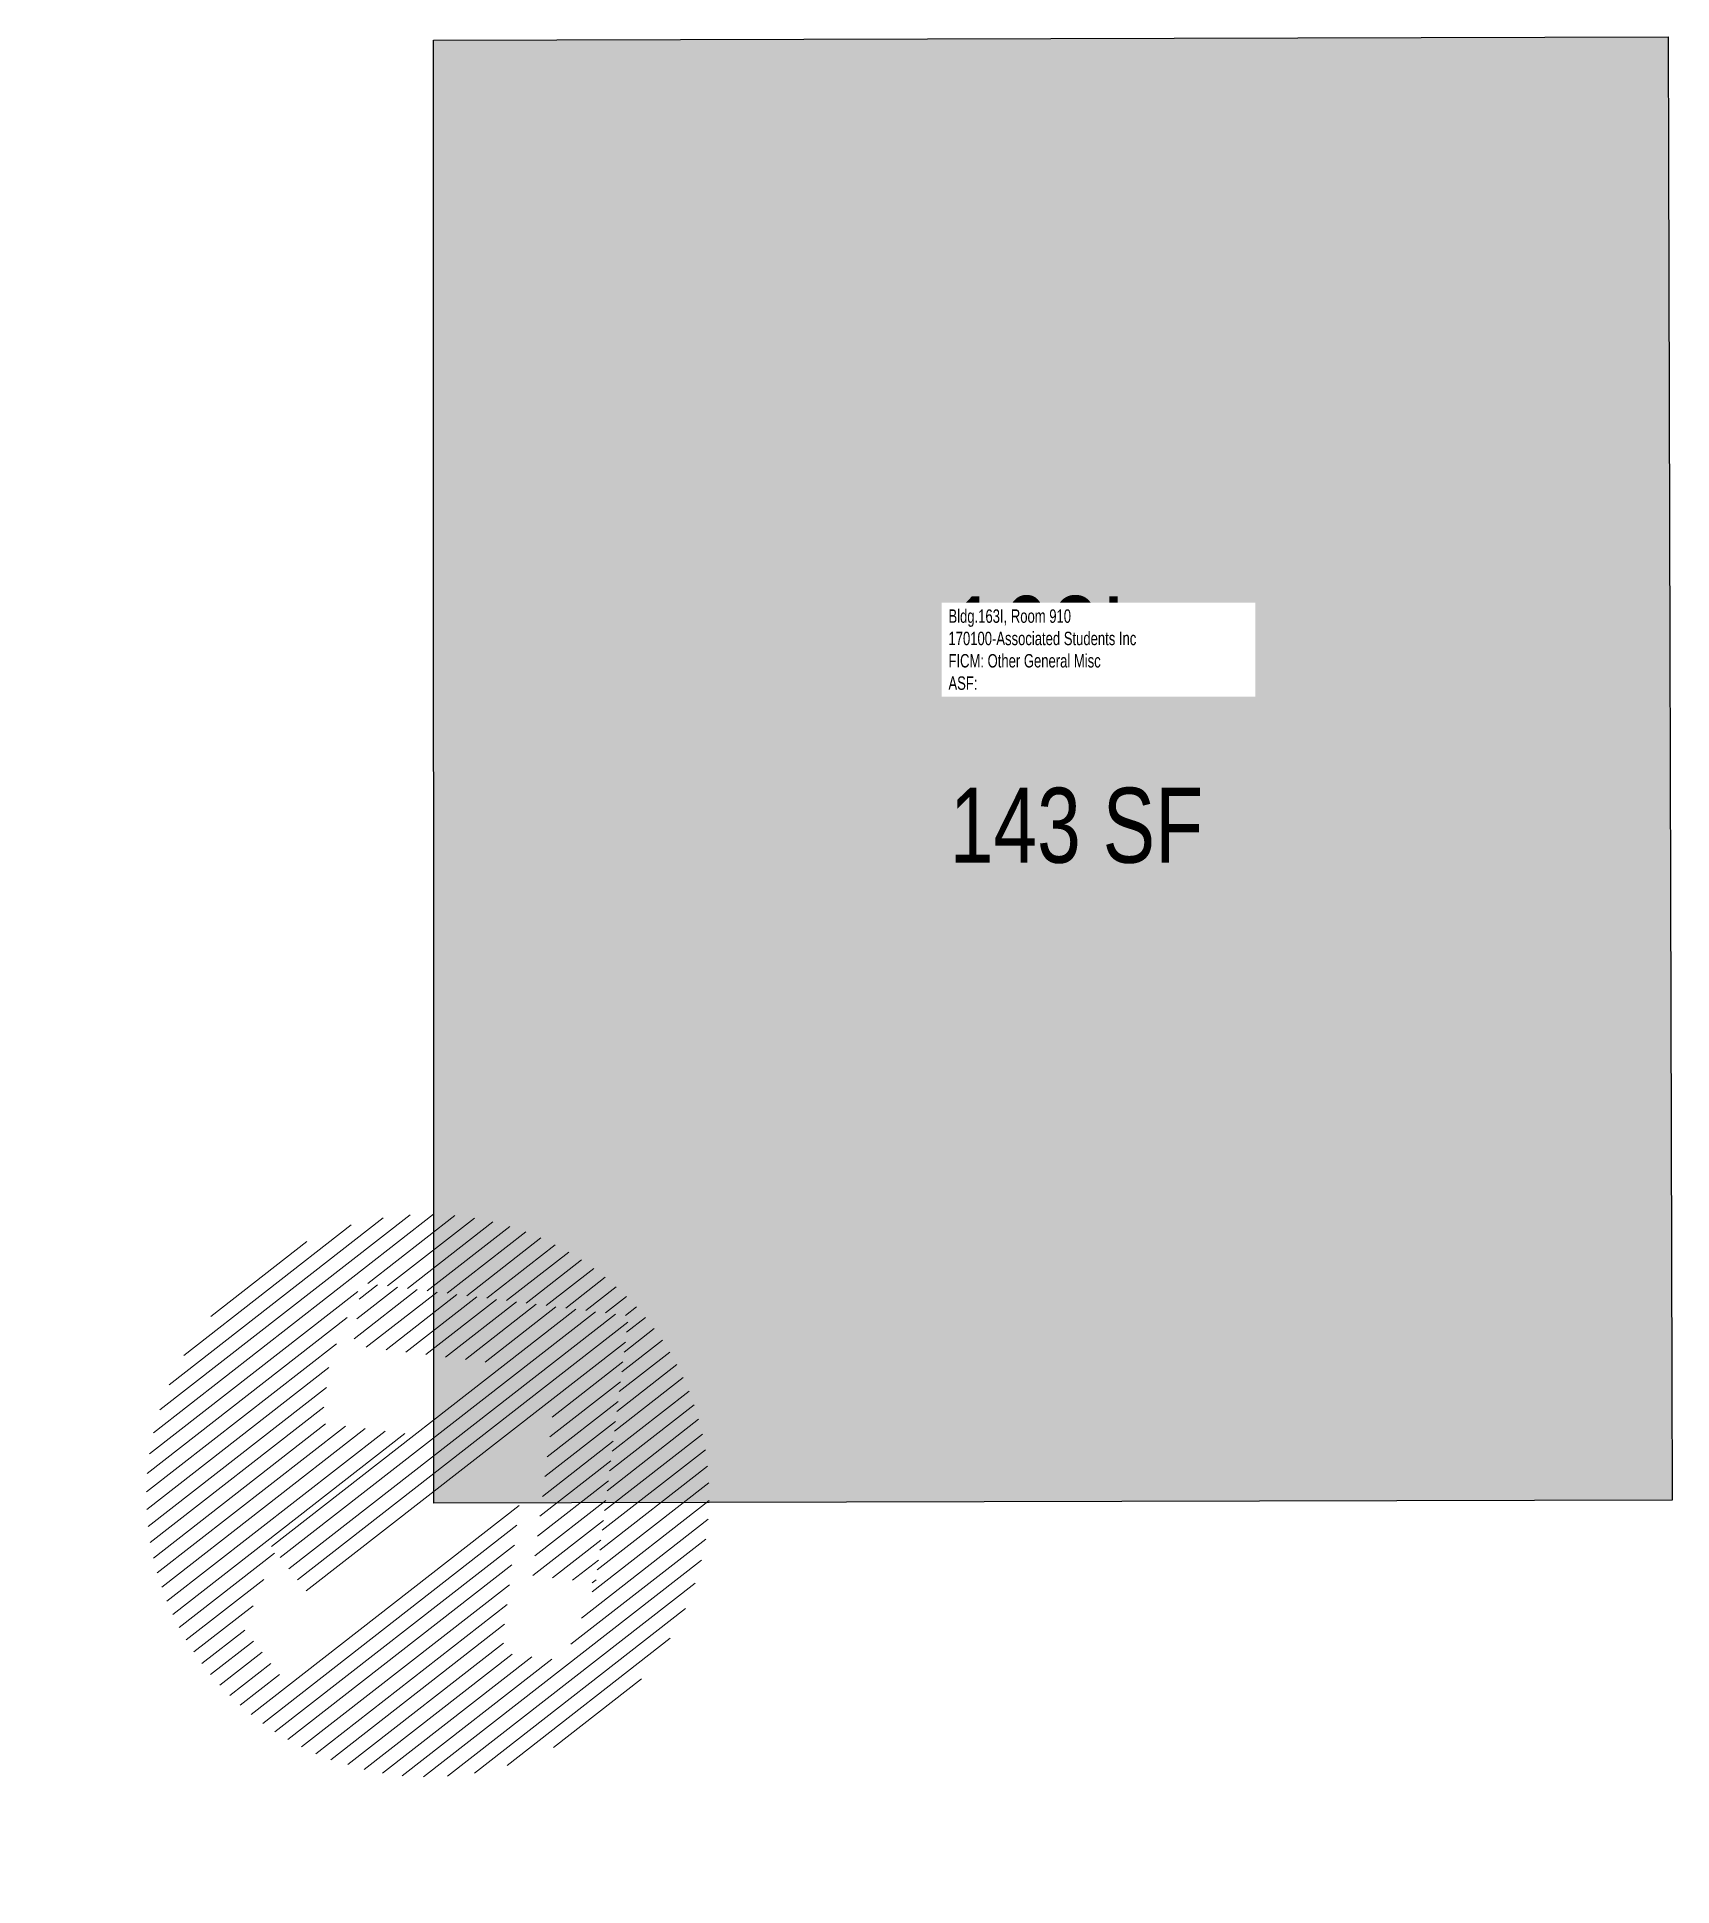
# Model space of a CAD drawing. Header units: inches. Extents: x -42 to 132, y -41 to 156.
import ezdxf
from ezdxf.enums import TextEntityAlignment as Align

# ---------------------------------------------------------------- set-up
doc = ezdxf.new("R2010")
doc.units = ezdxf.units.IN
doc.header["$MEASUREMENT"] = 0
for name, color, linetype in [('A-IDEN-RNUM', 7, 'Continuous'), ('A-IDEN-SNUM', 4, 'Continuous'), ('A-IDEN-VNUM', 4, 'Continuous'), ('A-WALL', 5, 'Continuous'), ('AREA-TEXT', 3, 'Continuous'), ('Rooms-Category-Color', 7, 'Continuous'), ('Rooms-College-Color', 7, 'Continuous'), ('Rooms-Department-Color', 7, 'Continuous'), ('Rooms-Division-Color', 7, 'Continuous'), ('Rooms-Information', 7, 'Continuous')]:
    doc.layers.add(name, color=color, linetype=linetype)
doc.styles.add('AREA', font='arial.ttf', dxfattribs={"width": 0.75, "height": 60})
doc.styles.add('ID', font='ARIALN.TTF', dxfattribs={"width": 0.85, "height": 0.25})
doc.styles.add('ROOMSNUMBER', font='TXT.SHX', dxfattribs={"height": 1})

# ---------------------------------------------------------------- blocks, each defined once
blk = doc.blocks.new('North Large')
at = {"color": 42, "linetype": 'ByBlock', "lineweight": 15, "true_color": 0xe08e00}
for p, q in [((-0.0594, 0.3365), (-0.0594, 0.372)), ((-0.0406, 0.3553), (-0.0406, 0.3739)), ((-0.0218, 0.3428), (-0.0218, 0.3748)), ((-0.003, 0.324), (-0.003, 0.3748)), ((0.0158, 0.3052), (0.0158, 0.3738)), ((0.0346, 0.2864), (0.0346, 0.3719)), ((-0.1535, 0.2424), (-0.1535, 0.3477)), ((-0.1347, 0.2612), (-0.1347, 0.3547)), ((-0.1159, 0.28), (-0.1159, 0.3606)), ((-0.0971, 0.2988), (-0.0971, 0.3654)), ((-0.0782, 0.3177), (-0.0782, 0.3692)), ((-0.0501, -0.2059), (-0.0501, 0.3458)), ((-0.0312, -0.2059), (-0.0312, 0.3523)), ((0.0534, 0.2676), (0.0534, 0.369)), ((0.0723, 0.2488), (0.0723, 0.3651)), ((0.0911, 0.23), (0.0911, 0.3602)), ((0.1099, 0.2111), (0.1099, 0.3542)), ((0.1287, 0.1923), (0.1287, 0.3471)), ((-0.1911, 0.2048), (-0.1911, 0.33)), ((-0.1723, 0.2236), (-0.1723, 0.3395)), ((-0.0689, -0.2059), (-0.0689, 0.327)), ((-0.0124, -0.2059), (-0.0124, 0.3334)), ((0.1475, 0.1735), (0.1475, 0.3388)), ((0.1663, 0.1547), (0.1663, 0.3292)), ((-0.2287, 0.1672), (-0.2287, 0.3067)), ((-0.2099, 0.186), (-0.2099, 0.3191)), ((-0.0877, -0.2059), (-0.0877, 0.3082)), ((0.0064, 0.1949), (0.0064, 0.3146)), ((0.0252, 0.1761), (0.0252, 0.2958)), ((0.1851, 0.1359), (0.1851, 0.3182)), ((0.2039, 0.1171), (0.2039, 0.3057)), ((-0.2664, 0.1295), (-0.2664, 0.2765)), ((-0.2475, 0.1483), (-0.2475, 0.2926)), ((-0.1065, 0.1697), (-0.1065, 0.2894)), ((0.044, 0.1573), (0.044, 0.277)), ((0.2227, 0.0937), (0.2227, 0.2915)), ((0.2416, 0.061), (0.2416, 0.2752)), ((-0.2852, 0.1107), (-0.2852, 0.258)), ((-0.1441, 0.1321), (-0.1441, 0.2518)), ((-0.1253, 0.1509), (-0.1253, 0.2706)), ((0.0628, 0.1385), (0.0628, 0.2582)), ((0.2604, 0.0283), (0.2604, 0.2565)), ((-0.304, -0.2368), (-0.304, 0.2366)), ((-0.1629, 0.1133), (-0.1629, 0.233)), ((0.0816, 0.1197), (0.0816, 0.2394)), ((0.2792, -0.235), (0.2792, 0.2348)), ((-0.3228, -0.2116), (-0.3228, 0.2114)), ((-0.1817, 0.0944), (-0.1817, 0.2142)), ((0.1004, 0.1009), (0.1004, 0.2206)), ((0.1193, 0.0821), (0.1193, 0.2018)), ((0.298, -0.2095), (0.298, 0.2093)), ((-0.3416, -0.181), (-0.3416, 0.1808)), ((-0.2194, 0.0568), (-0.2194, 0.1765)), ((-0.2005, 0.0756), (-0.2005, 0.1953)), ((0.1381, 0.0632), (0.1381, 0.183)), ((0.3168, -0.1783), (0.3168, 0.1782)), ((-0.2382, 0.0513), (-0.2382, 0.1577)), ((0.1569, 0.0449), (0.1569, 0.1641)), ((-0.3604, -0.1415), (-0.3604, 0.1414)), ((-0.257, 0.0701), (-0.257, 0.1389)), ((0.1757, 0.0637), (0.1757, 0.1453)), ((0.1945, 0.0825), (0.1945, 0.1265)), ((0.3356, -0.138), (0.3356, 0.1378)), ((-0.2758, 0.0889), (-0.2758, 0.1201)), ((0.2133, 0.1013), (0.2133, 0.1077)), ((-0.3792, -0.0813), (-0.3792, 0.0811)), ((-0.2852, -0.2582), (-0.2852, 0.0937)), ((0.0723, -0.3652), (0.0723, 0.088)), ((0.3544, -0.0745), (0.3544, 0.0743)), ((-0.2664, -0.2767), (-0.2664, 0.061)), ((0.0911, -0.3603), (0.0911, 0.0692)), ((0.1099, -0.3543), (0.1099, 0.0504)), ((-0.2475, -0.2928), (-0.2475, 0.0283)), ((-0.0971, -0.3656), (-0.0971, 0.0268)), ((0.1287, -0.3472), (0.1287, 0.0315)), ((-0.2287, -0.3069), (-0.2287, 0.0008)), ((-0.1159, -0.3607), (-0.1159, 0.0079)), ((0.1475, -0.3389), (0.1475, 0.0127)), ((-0.2099, -0.3193), (-0.2099, -0.018)), ((-0.1347, -0.3548), (-0.1347, -0.0109)), ((0.1663, -0.3294), (0.1663, -0.0061)), ((0.2416, -0.2753), (0.2416, -0.0228)), ((0.2604, -0.2567), (0.2604, -0.004)), ((-0.1911, -0.3302), (-0.1911, -0.0369)), ((-0.1723, -0.3396), (-0.1723, -0.0485)), ((-0.1535, -0.3478), (-0.1535, -0.0297)), ((0.1851, -0.3184), (0.1851, -0.0249)), ((0.204, -0.3044), (0.204, -0.0416)), ((0.2227, -0.2916), (0.2227, -0.0416)), ((-0.0782, -0.3694), (-0.0782, -0.2085)), ((-0.0594, -0.3722), (-0.0594, -0.2412)), ((-0.0406, -0.3741), (-0.0406, -0.2739)), ((-0.0218, -0.375), (-0.0218, -0.3026)), ((-0.003, -0.3749), (-0.003, -0.3026)), ((0.0158, -0.374), (0.0158, -0.3026)), ((0.0346, -0.372), (0.0346, -0.3026)), ((0.0534, -0.3691), (0.0534, -0.3026))]:
    blk.add_line(p, q, dxfattribs=at)

msp = doc.modelspace()

# ---------------------------------------------------------------- hatches: boundary and pattern name
at = {"layer": 'Rooms-Category-Color', "true_color": 0xfbafa2}
msp.add_hatch(color=21, dxfattribs=at).paths.add_polyline_path([(132, 0.35), (0, 0), (-0.03, 156), (131.58, 156.35)])
at = {"layer": 'Rooms-College-Color', "true_color": 0xadadad}
msp.add_hatch(color=253, dxfattribs=at).paths.add_polyline_path([(132, 0.35), (0, 0), (-0.03, 156), (131.58, 156.35)])
at = {"layer": 'Rooms-Department-Color', "true_color": 0x604aed}
msp.add_hatch(color=173, dxfattribs=at).paths.add_polyline_path([(132, 0.35), (0, 0), (-0.03, 156), (131.58, 156.35)])
at = {"layer": 'Rooms-Division-Color', "true_color": 0x604aed}
msp.add_hatch(color=173, dxfattribs=at).paths.add_polyline_path([(132, 0.35), (0, 0), (-0.03, 156), (131.58, 156.35)])

# ---------------------------------------------------------------- linework, layer by layer
at = {"layer": 'A-WALL'}
msp.add_lwpolyline([(132, 0.35), (0, 0), (-0.03, 156), (131.58, 156.35)], close=True, dxfattribs=at)

# ---------------------------------------------------------------- block references
at = {"layer": 'Defpoints', "xscale": 79.99999999999999, "yscale": 79.99999999999999, "zscale": 79.99999999999999, "rotation": 307.9499088111442}
msp.add_blockref('North Large', (0, 0), dxfattribs=at)

# ---------------------------------------------------------------- texts
at = {"layer": 'A-IDEN-RNUM', "style": 'ROOMSNUMBER'}
msp.add_text('0910-00', height=1.2, dxfattribs=at).set_placement((64.41, 92.02), align=Align.MIDDLE)
at = {"layer": 'A-IDEN-SNUM', "style": 'ROOMSNUMBER'}
msp.add_text('163I091000', height=1.2, dxfattribs=at).set_placement((65.81, 92.02), align=Align.MIDDLE)
at = {"layer": 'A-IDEN-VNUM', "style": 'ID', "width": 0.85}
msp.add_text('163I', height=10, dxfattribs=at).set_placement((64.33, 91.72), align=Align.MIDDLE_CENTER)
at = {"layer": 'AREA-TEXT', "style": 'AREA', "width": 0.75}
msp.add_text('143 SF', height=8, dxfattribs=at).set_placement((68.5, 72.3), align=Align.MIDDLE_CENTER)

# ---------------------------------------------------------------- next in the draw order: texts
at = {"layer": 'Rooms-Information', "insert": (54.86, 86.72), "char_height": 1.4286, "width": 32, "attachment_point": 7, "style": 'ID', "bg_fill": 3, "box_fill_scale": 1.5, "bg_fill_color": 256, "bg_fill_true_color": 13158600, "bg_fill_transparency": 0}
msp.add_mtext('Bldg.163I, Room 910^M^J170100-Associated Students Inc^M^JFICM: Other General Misc^M^JASF: ', dxfattribs=at)

doc.saveas('drawing.dxf')
